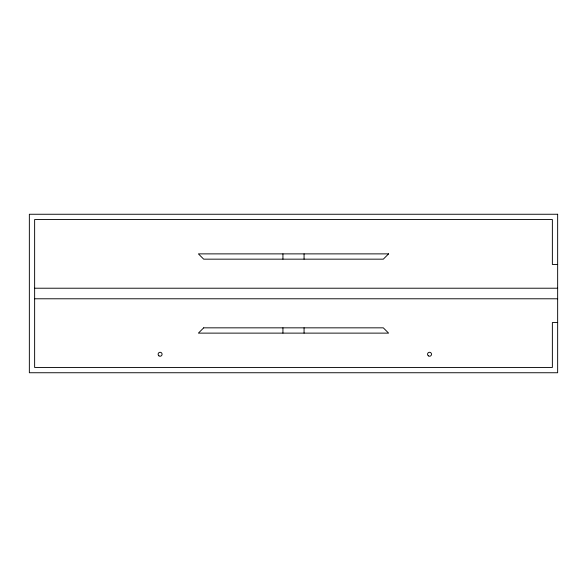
<?xml version="1.0" encoding="UTF-8"?>
<svg xmlns="http://www.w3.org/2000/svg" width="587" height="587" viewBox="0 0 587 587"><rect width="100%" height="100%" fill="white"/><g stroke="black" fill="none" stroke-linecap="round" stroke-linejoin="round"><path stroke-width="0.88" d="M557.65 264.443L552.367 264.443L552.367 219.538L34.633 219.538L34.633 367.462L552.367 367.462L552.367 322.557L557.65 322.557M34.633 288.217L557.65 288.217M34.633 298.783L557.65 298.783M304.066 253.877L304.066 259.161M304.066 327.839L304.066 333.123M282.934 253.877L282.934 259.161M282.934 327.839L282.934 333.123M203.689 327.839L198.406 333.123L388.594 333.123L383.311 327.839L203.689 327.839M388.594 253.877L383.311 259.161L203.689 259.161L198.406 253.877L388.594 253.877M557.65 214.255L29.35 214.255L29.35 372.745L557.65 372.745L557.65 214.255M158.923 355.847A1.981 1.981 0 0 0 162.071 354.482A1.981 1.981 0 0 0 159.312 352.435A1.981 1.981 0 0 0 158.923 355.847M428.341 355.839A1.981 1.981 0 0 0 431.504 354.497A1.981 1.981 0 0 0 428.767 352.427A1.981 1.981 0 0 0 428.341 355.839"/></g></svg>
